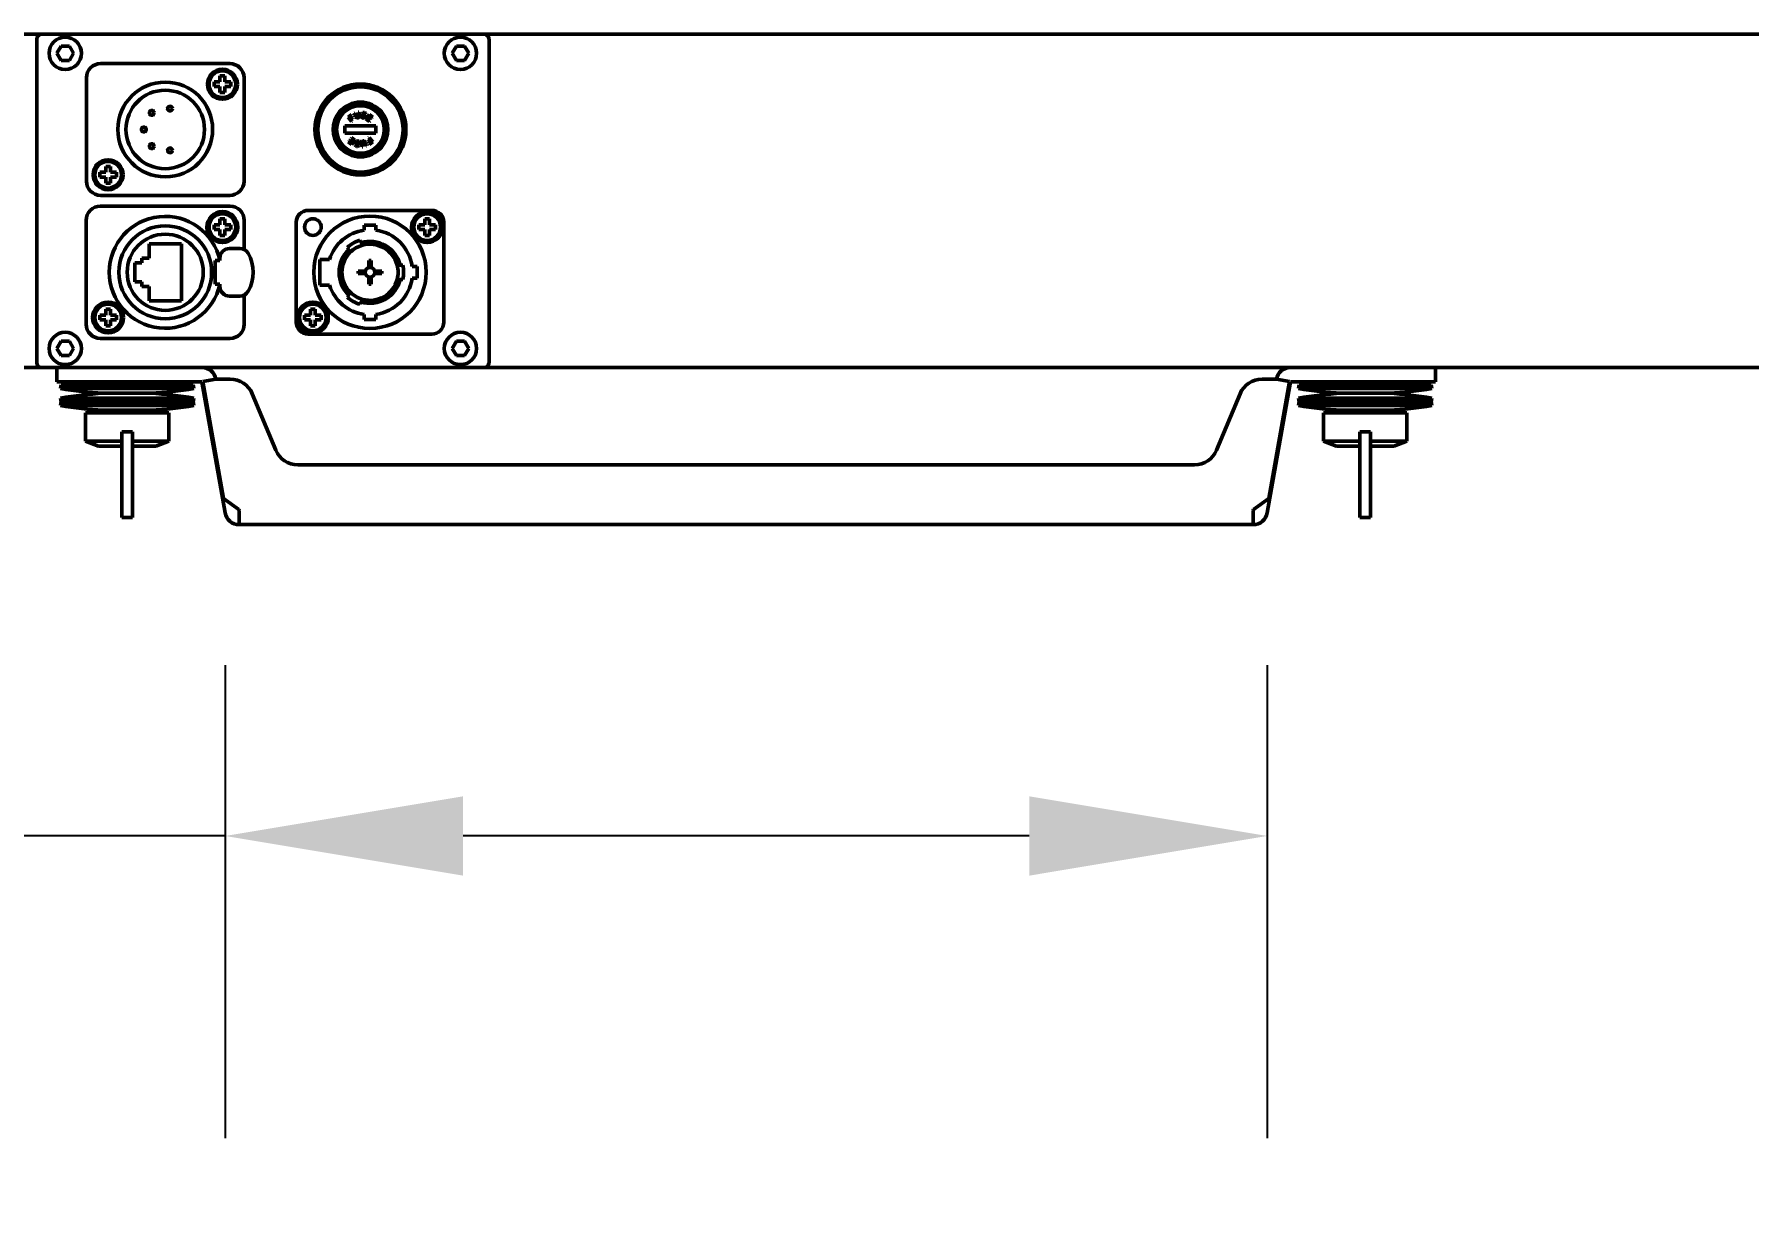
# Model space of a CAD drawing. Header units: millimetres. Extents: x 100 to 5488, y 100 to 4218.
# Drawn here: x 1689.5 to 2049.6, y 1241.4 to 1489.2 of the extents above; entities that cross this region are included whole.
import ezdxf

# ---------------------------------------------------------------- set-up
doc = ezdxf.new("R2010")
doc.units = ezdxf.units.MM
doc.header["$LTSCALE"] = 20
doc.layers.add('Dimension (ANSI)', color=7, linetype='Continuous', lineweight=25)
doc.layers.add('Visible (ANSI)', color=7, linetype='Continuous', lineweight=50)
doc.styles.add('My Text', font='tahoma.ttf')
doc.dimstyles.new('My Dimension - mm [in] (ANSI)', dxfattribs={"dimscale": 20, "dimtxt": 0.7, "dimasz": 2.5, "dimexe": 3.175, "dimexo": 1.6002, "dimgap": 0.8, "dimtad": 0, "dimtoh": 1, "dimrnd": 1e-08, "dimzin": 4, "dimdsep": 46, "dimtxsty": 'My Text', "dimcen": 0.09, "dimdle": 10, "dimclrd": 1, "dimclre": 1, "dimclrt": 1, "dimadec": 1, "dimazin": 1, "dimtfac": 4.354286, "dimtofl": 0, "dimtmove": 0, "dimatfit": 3, "dimfxl": 1, "dimtolj": 1, "dimtzin": 4, "dimlwd": -1, "dimlwe": -1, "dimarcsym": 0})

# ---------------------------------------------------------------- blocks, each defined once
blk = doc.blocks.new('*D10')
at = {"layer": 'Defpoints', "color": 0, "transparency": 16777216}
for p in [(1729.6, 1388.63), (1948.47, 1388.63), (1948.47, 1320.75)]:
    blk.add_point(p, dxfattribs=at)
at = {"layer": 'Dimension (ANSI)', "color": 1, "transparency": 16777216}
for p, q in [((1729.6, 1356.62), (1729.6, 1257.25)), ((1948.47, 1356.62), (1948.47, 1257.25)), ((1729.6, 1320.75), (1649.72, 1320.75)), ((1898.47, 1320.75), (1779.6, 1320.75))]:
    blk.add_line(p, q, dxfattribs=at)
for points in [[(1779.6, 1329.08), (1779.6, 1312.41), (1729.6, 1320.75)], [(1898.47, 1329.08), (1898.47, 1312.41), (1948.47, 1320.75)]]:
    blk.add_solid(points, dxfattribs=at)
at = {"layer": 'Dimension (ANSI)', "color": 1, "transparency": 16777216, "insert": (1541.74, 1329.9), "char_height": 14, "attachment_point": 2, "style": 'My Text'}
blk.add_mtext('\\A1;218.87 mm [8.617 in]', dxfattribs=at)

msp = doc.modelspace()

# ---------------------------------------------------------------- linework, layer by layer
at = {"layer": 'Visible (ANSI)'}
for p, q in [((1647.934, 1489.167), (1691.033, 1489.167)), ((1690.033, 1420.167), (1690.033, 1488.167)), ((1691.033, 1489.167), (1784.034, 1489.167)), ((1784.034, 1489.167), (2056.533, 1489.167)), ((1785.033, 1488.167), (1785.033, 1420.167)), ((1695.167, 1486.667), (1694.301, 1485.167)), ((1694.301, 1485.167), (1695.167, 1483.667)), ((1695.167, 1486.667), (1696.899, 1486.667)), ((1696.899, 1483.667), (1695.167, 1483.667)), ((1697.765, 1485.167), (1696.899, 1486.667)), ((1696.899, 1483.667), (1697.765, 1485.167)), ((1778.167, 1486.667), (1777.301, 1485.167)), ((1777.301, 1485.167), (1778.167, 1483.667)), ((1778.167, 1486.667), (1779.899, 1486.667)), ((1779.899, 1483.667), (1778.167, 1483.667)), ((1780.765, 1485.167), (1779.899, 1486.667)), ((1779.899, 1483.667), (1780.765, 1485.167)), ((1700.483, 1458.317), (1700.483, 1480.017)), ((1703.483, 1483.017), (1730.583, 1483.017)), ((1728.533, 1479.167), (1728.533, 1480.417)), ((1728.533, 1480.417), (1729.533, 1480.417)), ((1729.533, 1480.417), (1729.533, 1479.167)), ((1733.583, 1480.017), (1733.583, 1458.317)), ((1727.283, 1478.167), (1727.283, 1479.167)), ((1727.283, 1479.167), (1728.533, 1479.167)), ((1728.533, 1478.167), (1727.283, 1478.167)), ((1728.533, 1476.917), (1728.533, 1478.167)), ((1729.533, 1476.917), (1728.533, 1476.917)), ((1729.533, 1479.167), (1730.783, 1479.167)), ((1730.783, 1478.167), (1729.533, 1478.167)), ((1729.533, 1478.167), (1729.533, 1476.917)), ((1730.783, 1479.167), (1730.783, 1478.167)), ((1753.629, 1472.863), (1754.012, 1472.542)), ((1756.945, 1472.654), (1756.802, 1472.622)), ((1756.802, 1472.622), (1756.973, 1471.869)), ((1757.115, 1471.901), (1756.945, 1472.654)), ((1757.658, 1472.815), (1757.516, 1472.783)), ((1757.516, 1472.783), (1757.686, 1472.031)), ((1757.828, 1472.062), (1757.658, 1472.815)), ((1758.433, 1472.629), (1758.388, 1472.537)), ((1758.55, 1472.705), (1758.433, 1472.629)), ((1758.656, 1472.733), (1758.55, 1472.705)), ((1758.565, 1472.549), (1758.647, 1472.582)), ((1758.724, 1472.59), (1758.647, 1472.582)), ((1758.656, 1472.733), (1758.756, 1472.736)), ((1758.724, 1472.59), (1758.867, 1472.559)), ((1758.875, 1472.71), (1758.756, 1472.736)), ((1758.989, 1472.659), (1758.875, 1472.71)), ((1759.068, 1472.565), (1758.989, 1472.659)), ((1759.118, 1472.452), (1759.068, 1472.565)), ((1762.055, 1472.542), (1762.438, 1472.863)), ((1754.783, 1469.917), (1761.283, 1469.917)), ((1754.783, 1468.417), (1754.783, 1469.917)), ((1756.159, 1472.319), (1755.464, 1471.783)), ((1755.464, 1471.783), (1756.178, 1470.857)), ((1755.671, 1471.754), (1756.25, 1472.201)), ((1755.868, 1471.498), (1755.671, 1471.754)), ((1756.37, 1471.885), (1755.868, 1471.498)), ((1755.959, 1471.38), (1756.461, 1471.767)), ((1756.294, 1470.946), (1755.959, 1471.38)), ((1756.25, 1472.201), (1756.159, 1472.319)), ((1756.178, 1470.857), (1756.294, 1470.946)), ((1756.461, 1471.767), (1756.37, 1471.885)), ((1756.973, 1471.869), (1757.024, 1471.753)), ((1757.024, 1471.753), (1757.093, 1471.666)), ((1757.093, 1471.666), (1757.21, 1471.591)), ((1757.161, 1471.809), (1757.115, 1471.901)), ((1757.225, 1471.747), (1757.161, 1471.809)), ((1757.21, 1471.591), (1757.316, 1471.564)), ((1757.307, 1471.715), (1757.225, 1471.747)), ((1757.307, 1471.715), (1757.408, 1471.712)), ((1757.441, 1471.566), (1757.316, 1471.564)), ((1757.503, 1471.734), (1757.408, 1471.712)), ((1757.441, 1471.566), (1757.536, 1471.588)), ((1757.593, 1471.779), (1757.503, 1471.734)), ((1757.536, 1471.588), (1757.649, 1471.639)), ((1757.653, 1471.844), (1757.593, 1471.779)), ((1757.649, 1471.639), (1757.733, 1471.709)), ((1757.684, 1471.928), (1757.653, 1471.844)), ((1757.684, 1471.928), (1757.686, 1472.031)), ((1757.733, 1471.709), (1757.807, 1471.828)), ((1757.807, 1471.828), (1757.832, 1471.936)), ((1757.828, 1472.062), (1757.832, 1471.936)), ((1758.196, 1471.891), (1758.194, 1471.993)), ((1758.336, 1471.962), (1758.194, 1471.993)), ((1758.196, 1471.891), (1758.241, 1471.753)), ((1758.241, 1471.753), (1758.344, 1471.654)), ((1758.336, 1471.962), (1758.344, 1471.884)), ((1758.399, 1471.795), (1758.344, 1471.884)), ((1758.344, 1471.654), (1758.457, 1471.604)), ((1758.388, 1472.537), (1758.367, 1472.441)), ((1758.369, 1472.337), (1758.367, 1472.441)), ((1758.369, 1472.337), (1758.443, 1472.219)), ((1758.489, 1471.75), (1758.399, 1471.795)), ((1758.443, 1472.219), (1758.527, 1472.149)), ((1758.457, 1471.604), (1758.649, 1471.562)), ((1758.68, 1471.708), (1758.489, 1471.75)), ((1758.525, 1472.481), (1758.515, 1472.432)), ((1758.515, 1472.432), (1758.523, 1472.354)), ((1758.583, 1472.29), (1758.523, 1472.354)), ((1758.525, 1472.481), (1758.565, 1472.549)), ((1758.527, 1472.149), (1758.617, 1472.104)), ((1758.649, 1472.25), (1758.583, 1472.29)), ((1758.617, 1472.104), (1758.76, 1472.072)), ((1758.792, 1472.218), (1758.649, 1472.25)), ((1758.772, 1471.56), (1758.649, 1471.562)), ((1758.68, 1471.708), (1758.78, 1471.711)), ((1758.76, 1472.072), (1758.85, 1472.027)), ((1758.772, 1471.56), (1758.878, 1471.588)), ((1758.862, 1471.744), (1758.78, 1471.711)), ((1758.906, 1472.168), (1758.792, 1472.218)), ((1758.85, 1472.027), (1758.911, 1471.963)), ((1758.926, 1471.807), (1758.862, 1471.744)), ((1758.867, 1472.559), (1758.933, 1472.519)), ((1758.878, 1471.588), (1758.995, 1471.664)), ((1758.99, 1472.098), (1758.906, 1472.168)), ((1758.911, 1471.963), (1758.942, 1471.879)), ((1758.942, 1471.879), (1758.926, 1471.807)), ((1758.933, 1472.519), (1758.97, 1472.46)), ((1758.97, 1472.46), (1758.983, 1472.406)), ((1758.983, 1472.406), (1759.126, 1472.374)), ((1759.064, 1471.98), (1758.99, 1472.098)), ((1758.995, 1471.664), (1759.064, 1471.751)), ((1759.09, 1471.872), (1759.064, 1471.98)), ((1759.064, 1471.751), (1759.09, 1471.872)), ((1759.118, 1472.452), (1759.126, 1472.374)), ((1759.905, 1472.321), (1759.192, 1471.393)), ((1759.192, 1471.393), (1759.887, 1470.858)), ((1759.399, 1471.422), (1759.642, 1471.738)), ((1759.979, 1470.977), (1759.399, 1471.422)), ((1759.642, 1471.738), (1760.144, 1471.352)), ((1759.733, 1471.857), (1759.93, 1472.113)), ((1760.235, 1471.47), (1759.733, 1471.857)), ((1759.887, 1470.858), (1759.979, 1470.977)), ((1760.601, 1471.786), (1759.905, 1472.321)), ((1759.93, 1472.113), (1760.51, 1471.667)), ((1760.144, 1471.352), (1760.235, 1471.47)), ((1760.51, 1471.667), (1760.601, 1471.786)), ((1761.283, 1469.917), (1761.283, 1468.417)), ((1754.012, 1465.793), (1753.629, 1465.471)), ((1761.283, 1468.417), (1754.783, 1468.417)), ((1755.557, 1466.667), (1755.466, 1466.549)), ((1755.466, 1466.549), (1756.162, 1466.014)), ((1756.137, 1466.221), (1755.557, 1466.667)), ((1755.923, 1466.983), (1755.832, 1466.864)), ((1755.832, 1466.864), (1756.334, 1466.478)), ((1756.425, 1466.596), (1755.923, 1466.983)), ((1756.179, 1467.476), (1756.088, 1467.358)), ((1756.088, 1467.358), (1756.668, 1466.912)), ((1756.334, 1466.478), (1756.137, 1466.221)), ((1756.162, 1466.014), (1756.875, 1466.941)), ((1756.875, 1466.941), (1756.179, 1467.476)), ((1756.668, 1466.912), (1756.425, 1466.596)), ((1757.084, 1465.929), (1756.941, 1465.96)), ((1756.949, 1465.882), (1756.941, 1465.96)), ((1756.949, 1465.882), (1756.999, 1465.769)), ((1757.003, 1466.584), (1756.976, 1466.462)), ((1756.976, 1466.462), (1757.003, 1466.354)), ((1756.999, 1465.769), (1757.078, 1465.675)), ((1757.072, 1466.671), (1757.003, 1466.584)), ((1757.003, 1466.354), (1757.076, 1466.236)), ((1757.189, 1466.747), (1757.072, 1466.671)), ((1757.076, 1466.236), (1757.161, 1466.167)), ((1757.078, 1465.675), (1757.191, 1465.625)), ((1757.097, 1465.875), (1757.084, 1465.929)), ((1757.134, 1465.816), (1757.097, 1465.875)), ((1757.125, 1466.455), (1757.141, 1466.528)), ((1757.156, 1466.372), (1757.125, 1466.455)), ((1757.2, 1465.776), (1757.134, 1465.816)), ((1757.141, 1466.528), (1757.204, 1466.59)), ((1757.217, 1466.307), (1757.156, 1466.372)), ((1757.161, 1466.167), (1757.275, 1466.116)), ((1757.295, 1466.774), (1757.189, 1466.747)), ((1757.191, 1465.625), (1757.31, 1465.599)), ((1757.343, 1465.744), (1757.2, 1465.776)), ((1757.204, 1466.59), (1757.286, 1466.623)), ((1757.307, 1466.262), (1757.217, 1466.307)), ((1757.275, 1466.116), (1757.417, 1466.085)), ((1757.387, 1466.627), (1757.286, 1466.623)), ((1757.295, 1466.774), (1757.418, 1466.773)), ((1757.45, 1466.231), (1757.307, 1466.262)), ((1757.411, 1465.602), (1757.31, 1465.599)), ((1757.343, 1465.744), (1757.419, 1465.753)), ((1757.387, 1466.627), (1757.577, 1466.585)), ((1757.411, 1465.602), (1757.517, 1465.63)), ((1757.417, 1466.085), (1757.484, 1466.045)), ((1757.61, 1466.731), (1757.418, 1466.773)), ((1757.501, 1465.786), (1757.419, 1465.753)), ((1757.539, 1466.185), (1757.45, 1466.231)), ((1757.484, 1466.045), (1757.544, 1465.98)), ((1757.541, 1465.854), (1757.501, 1465.786)), ((1757.517, 1465.63), (1757.634, 1465.706)), ((1757.624, 1466.116), (1757.539, 1466.185)), ((1757.541, 1465.854), (1757.552, 1465.902)), ((1757.552, 1465.902), (1757.544, 1465.98)), ((1757.577, 1466.585), (1757.667, 1466.54)), ((1757.723, 1466.68), (1757.61, 1466.731)), ((1757.698, 1465.998), (1757.624, 1466.116)), ((1757.634, 1465.706), (1757.679, 1465.798)), ((1757.667, 1466.54), (1757.723, 1466.451)), ((1757.679, 1465.798), (1757.7, 1465.894)), ((1757.698, 1465.998), (1757.7, 1465.894)), ((1757.826, 1466.581), (1757.723, 1466.68)), ((1757.73, 1466.373), (1757.723, 1466.451)), ((1757.73, 1466.373), (1757.873, 1466.341)), ((1757.871, 1466.444), (1757.826, 1466.581)), ((1757.871, 1466.444), (1757.873, 1466.341)), ((1758.26, 1466.507), (1758.235, 1466.399)), ((1758.238, 1466.272), (1758.235, 1466.399)), ((1758.238, 1466.272), (1758.409, 1465.519)), ((1758.333, 1466.625), (1758.26, 1466.507)), ((1758.417, 1466.695), (1758.333, 1466.625)), ((1758.383, 1466.407), (1758.381, 1466.303)), ((1758.551, 1465.552), (1758.381, 1466.303)), ((1758.383, 1466.407), (1758.414, 1466.49)), ((1758.409, 1465.519), (1758.551, 1465.552)), ((1758.414, 1466.49), (1758.474, 1466.555)), ((1758.531, 1466.747), (1758.417, 1466.695)), ((1758.474, 1466.555), (1758.564, 1466.601)), ((1758.626, 1466.768), (1758.531, 1466.747)), ((1758.564, 1466.601), (1758.659, 1466.622)), ((1758.626, 1466.768), (1758.75, 1466.771)), ((1758.759, 1466.62), (1758.659, 1466.622)), ((1758.856, 1466.744), (1758.75, 1466.771)), ((1758.759, 1466.62), (1758.842, 1466.587)), ((1758.842, 1466.587), (1758.906, 1466.525)), ((1758.973, 1466.668), (1758.856, 1466.744)), ((1758.906, 1466.525), (1758.952, 1466.433)), ((1758.952, 1466.433), (1759.122, 1465.681)), ((1759.043, 1466.582), (1758.973, 1466.668)), ((1759.094, 1466.466), (1759.043, 1466.582)), ((1759.264, 1465.713), (1759.094, 1466.466)), ((1759.122, 1465.681), (1759.264, 1465.713)), ((1760.107, 1466.955), (1759.605, 1466.568)), ((1759.605, 1466.568), (1759.696, 1466.45)), ((1759.696, 1466.45), (1760.198, 1466.837)), ((1759.889, 1467.478), (1759.773, 1467.389)), ((1759.773, 1467.389), (1760.107, 1466.955)), ((1760.396, 1466.58), (1759.817, 1466.134)), ((1759.817, 1466.134), (1759.908, 1466.016)), ((1760.603, 1466.551), (1759.889, 1467.478)), ((1759.908, 1466.016), (1760.603, 1466.551)), ((1760.198, 1466.837), (1760.396, 1466.58)), ((1762.438, 1465.471), (1762.055, 1465.793)), ((1703.283, 1459.167), (1703.283, 1460.167)), ((1703.283, 1460.167), (1704.533, 1460.167)), ((1704.533, 1459.167), (1703.283, 1459.167)), ((1704.533, 1460.167), (1704.533, 1461.417)), ((1704.533, 1461.417), (1705.533, 1461.417)), ((1704.533, 1457.917), (1704.533, 1459.167)), ((1705.533, 1461.417), (1705.533, 1460.167)), ((1705.533, 1460.167), (1706.783, 1460.167)), ((1706.783, 1459.167), (1705.533, 1459.167)), ((1705.533, 1459.167), (1705.533, 1457.917)), ((1706.783, 1460.167), (1706.783, 1459.167)), ((1730.583, 1455.317), (1703.483, 1455.317)), ((1705.533, 1457.917), (1704.533, 1457.917)), ((1703.433, 1453.067), (1730.633, 1453.067)), ((1773.033, 1452.167), (1747.033, 1452.167)), ((1700.433, 1428.267), (1700.433, 1450.067)), ((1727.283, 1448.167), (1727.283, 1449.167)), ((1727.283, 1449.167), (1728.533, 1449.167)), ((1728.533, 1448.167), (1727.283, 1448.167)), ((1728.533, 1449.167), (1728.533, 1450.417)), ((1728.533, 1450.417), (1729.533, 1450.417)), ((1728.533, 1446.917), (1728.533, 1448.167)), ((1729.533, 1450.417), (1729.533, 1449.167)), ((1729.533, 1449.167), (1730.783, 1449.167)), ((1730.783, 1448.167), (1729.533, 1448.167)), ((1729.533, 1448.167), (1729.533, 1446.917)), ((1730.783, 1449.167), (1730.783, 1448.167)), ((1733.633, 1450.067), (1733.633, 1443.944)), ((1744.533, 1449.667), (1744.533, 1428.667)), ((1758.783, 1448.009), (1758.783, 1449.052)), ((1758.783, 1449.052), (1761.283, 1449.052)), ((1761.283, 1449.052), (1761.283, 1448.009)), ((1770.283, 1448.167), (1770.283, 1449.167)), ((1770.283, 1449.167), (1771.533, 1449.167)), ((1771.533, 1448.167), (1770.283, 1448.167)), ((1771.533, 1449.167), (1771.533, 1450.417)), ((1771.533, 1450.417), (1772.533, 1450.417)), ((1771.533, 1446.917), (1771.533, 1448.167)), ((1772.533, 1450.417), (1772.533, 1449.167)), ((1772.533, 1449.167), (1773.783, 1449.167)), ((1773.783, 1448.167), (1772.533, 1448.167)), ((1772.533, 1448.167), (1772.533, 1446.917)), ((1773.783, 1449.167), (1773.783, 1448.167)), ((1775.533, 1428.667), (1775.533, 1449.667)), ((1713.633, 1445.167), (1720.433, 1445.167)), ((1713.633, 1442.167), (1713.633, 1445.167)), ((1720.433, 1445.167), (1720.433, 1433.167)), ((1729.533, 1446.917), (1728.533, 1446.917)), ((1730.514, 1444.167), (1732.716, 1444.167)), ((1755.881, 1443.359), (1755.281, 1444.398)), ((1757.879, 1445.898), (1758.479, 1444.859)), ((1772.533, 1446.917), (1771.533, 1446.917)), ((1710.633, 1437.167), (1710.633, 1441.167)), ((1710.633, 1441.167), (1712.133, 1441.167)), ((1712.133, 1441.167), (1712.133, 1442.167)), ((1712.133, 1442.167), (1713.633, 1442.167)), ((1727.514, 1441.667), (1728.514, 1441.667)), ((1727.514, 1436.667), (1727.514, 1441.667)), ((1728.514, 1441.667), (1728.514, 1442.167)), ((1749.533, 1436.467), (1749.533, 1441.867)), ((1749.533, 1441.867), (1751.521, 1441.867)), ((1759.783, 1441.667), (1760.283, 1441.667)), ((1759.783, 1441.667), (1759.783, 1440.667)), ((1759.783, 1440.667), (1760.283, 1440.667)), ((1759.783, 1440.136), (1759.783, 1440.667)), ((1760.283, 1440.667), (1760.283, 1441.667)), ((1760.283, 1440.667), (1760.283, 1440.136)), ((1765.74, 1440.667), (1766.94, 1440.667)), ((1768.875, 1440.417), (1769.918, 1440.417)), ((1769.918, 1440.417), (1769.918, 1437.917)), ((1712.133, 1437.167), (1710.633, 1437.167)), ((1712.133, 1436.167), (1712.133, 1437.167)), ((1728.514, 1436.667), (1727.514, 1436.667)), ((1728.514, 1436.167), (1728.514, 1436.667)), ((1757.533, 1438.917), (1757.533, 1439.417)), ((1758.533, 1439.417), (1757.533, 1439.417)), ((1757.533, 1438.917), (1758.533, 1438.917)), ((1758.533, 1438.917), (1758.533, 1439.417)), ((1758.533, 1439.417), (1759.065, 1439.417)), ((1759.065, 1438.917), (1758.533, 1438.917)), ((1759.783, 1437.667), (1759.783, 1438.199)), ((1760.283, 1437.667), (1759.783, 1437.667)), ((1759.783, 1437.667), (1759.783, 1436.667)), ((1760.283, 1436.667), (1759.783, 1436.667)), ((1760.283, 1438.199), (1760.283, 1437.667)), ((1760.283, 1436.667), (1760.283, 1437.667)), ((1761.002, 1439.417), (1761.533, 1439.417)), ((1761.533, 1438.917), (1761.002, 1438.917)), ((1762.533, 1439.417), (1761.533, 1439.417)), ((1761.533, 1439.417), (1761.533, 1438.917)), ((1761.533, 1438.917), (1762.533, 1438.917)), ((1762.533, 1439.417), (1762.533, 1438.917)), ((1766.94, 1437.667), (1765.74, 1437.667)), ((1769.918, 1437.917), (1768.875, 1437.917)), ((1713.633, 1436.167), (1712.133, 1436.167)), ((1713.633, 1433.167), (1713.633, 1436.167)), ((1720.433, 1433.167), (1713.633, 1433.167)), ((1732.716, 1434.167), (1730.514, 1434.167)), ((1733.633, 1434.39), (1733.633, 1428.267)), ((1751.521, 1436.467), (1749.533, 1436.467)), ((1755.281, 1433.936), (1755.881, 1434.976)), ((1758.479, 1433.476), (1757.879, 1432.436)), ((1703.283, 1429.167), (1703.283, 1430.167)), ((1703.283, 1430.167), (1704.533, 1430.167)), ((1704.533, 1430.167), (1704.533, 1431.417)), ((1704.533, 1431.417), (1705.533, 1431.417)), ((1705.533, 1431.417), (1705.533, 1430.167)), ((1705.533, 1430.167), (1706.783, 1430.167)), ((1706.783, 1430.167), (1706.783, 1429.167)), ((1746.283, 1429.167), (1746.283, 1430.167)), ((1746.283, 1430.167), (1747.533, 1430.167)), ((1747.533, 1430.167), (1747.533, 1431.417)), ((1747.533, 1431.417), (1748.533, 1431.417)), ((1748.533, 1431.417), (1748.533, 1430.167)), ((1748.533, 1430.167), (1749.783, 1430.167)), ((1749.783, 1430.167), (1749.783, 1429.167)), ((1758.783, 1429.282), (1758.783, 1430.325)), ((1761.283, 1430.325), (1761.283, 1429.282)), ((1704.533, 1429.167), (1703.283, 1429.167)), ((1704.533, 1427.917), (1704.533, 1429.167)), ((1705.533, 1427.917), (1704.533, 1427.917)), ((1706.783, 1429.167), (1705.533, 1429.167)), ((1705.533, 1429.167), (1705.533, 1427.917)), ((1747.533, 1429.167), (1746.283, 1429.167)), ((1747.033, 1426.167), (1773.033, 1426.167)), ((1747.533, 1427.917), (1747.533, 1429.167)), ((1748.533, 1427.917), (1747.533, 1427.917)), ((1749.783, 1429.167), (1748.533, 1429.167)), ((1748.533, 1429.167), (1748.533, 1427.917)), ((1761.283, 1429.282), (1758.783, 1429.282)), ((1695.167, 1424.667), (1694.301, 1423.167)), ((1694.301, 1423.167), (1695.167, 1421.667)), ((1695.167, 1424.667), (1696.899, 1424.667)), ((1697.765, 1423.167), (1696.899, 1424.667)), ((1696.899, 1421.667), (1697.765, 1423.167)), ((1730.633, 1425.267), (1703.433, 1425.267)), ((1778.167, 1424.667), (1777.301, 1423.167)), ((1777.301, 1423.167), (1778.167, 1421.667)), ((1778.167, 1424.667), (1779.899, 1424.667)), ((1780.765, 1423.167), (1779.899, 1424.667)), ((1779.899, 1421.667), (1780.765, 1423.167)), ((1691.033, 1419.167), (1616.811, 1419.167)), ((1784.034, 1419.167), (1691.033, 1419.167)), ((1694.257, 1416.167), (1694.257, 1419.167)), ((1696.899, 1421.667), (1695.167, 1421.667)), ((1779.899, 1421.667), (1778.167, 1421.667)), ((2056.533, 1419.167), (1784.034, 1419.167)), ((1983.809, 1419.167), (1983.809, 1416.167)), ((1699.257, 1416.167), (1694.257, 1416.167)), ((1695.163, 1415.535), (1695.033, 1414.746)), ((1695.163, 1415.535), (1722.903, 1415.535)), ((1724.74, 1416.167), (1699.257, 1416.167)), ((1704.433, 1415.535), (1704.433, 1416.167)), ((1713.633, 1415.535), (1713.633, 1416.167)), ((1722.903, 1415.535), (1723.033, 1414.746)), ((1724.74, 1416.167), (1729.596, 1388.627)), ((1724.931, 1416.236), (1727.689, 1416.722)), ((1729.272, 1391.616), (1724.931, 1416.236)), ((1730.7, 1416.722), (1727.689, 1416.722)), ((1950.378, 1416.722), (1947.367, 1416.722)), ((1948.471, 1388.627), (1953.327, 1416.167)), ((1953.136, 1416.236), (1948.794, 1391.616)), ((1950.378, 1416.722), (1953.136, 1416.236)), ((1978.809, 1416.167), (1953.327, 1416.167)), ((1955.163, 1415.535), (1955.033, 1414.746)), ((1955.163, 1415.535), (1982.903, 1415.535)), ((1964.433, 1415.535), (1964.433, 1416.167)), ((1973.633, 1415.535), (1973.633, 1416.167)), ((1983.809, 1416.167), (1978.809, 1416.167)), ((1982.903, 1415.535), (1983.033, 1414.746)), ((1695.033, 1414.746), (1723.033, 1414.746)), ((1723.033, 1412.746), (1695.033, 1412.746)), ((1695.163, 1411.957), (1695.033, 1412.746)), ((1695.163, 1411.957), (1695.033, 1411.167)), ((1695.163, 1411.957), (1722.903, 1411.957)), ((1695.163, 1411.957), (1722.903, 1411.957)), ((1704.033, 1413.746), (1714.033, 1413.746)), ((1714.033, 1413.746), (1704.033, 1413.746)), ((1722.903, 1411.957), (1723.033, 1412.746)), ((1722.903, 1411.957), (1723.033, 1411.167)), ((1735.315, 1413.645), (1740.251, 1401.799)), ((1937.815, 1401.799), (1942.751, 1413.645)), ((1955.033, 1414.746), (1983.033, 1414.746)), ((1983.033, 1412.746), (1955.033, 1412.746)), ((1955.163, 1411.957), (1955.033, 1412.746)), ((1955.163, 1411.957), (1955.033, 1411.167)), ((1955.163, 1411.957), (1982.903, 1411.957)), ((1955.163, 1411.957), (1982.903, 1411.957)), ((1964.033, 1413.746), (1974.033, 1413.746)), ((1974.033, 1413.746), (1964.033, 1413.746)), ((1982.903, 1411.957), (1983.033, 1412.746)), ((1982.903, 1411.957), (1983.033, 1411.167)), ((1695.033, 1411.167), (1723.033, 1411.167)), ((1700.283, 1409.667), (1717.783, 1409.667)), ((1700.283, 1403.667), (1700.283, 1409.667)), ((1714.033, 1410.167), (1704.033, 1410.167)), ((1704.433, 1409.667), (1704.433, 1410.167)), ((1713.633, 1409.667), (1713.633, 1410.167)), ((1717.783, 1403.667), (1717.783, 1409.667)), ((1955.033, 1411.167), (1983.033, 1411.167)), ((1960.283, 1409.667), (1977.783, 1409.667)), ((1960.283, 1403.667), (1960.283, 1409.667)), ((1974.033, 1410.167), (1964.033, 1410.167)), ((1964.433, 1409.667), (1964.433, 1410.167)), ((1973.633, 1409.667), (1973.633, 1410.167)), ((1977.783, 1403.667), (1977.783, 1409.667)), ((1707.933, 1405.667), (1707.933, 1387.667)), ((1710.133, 1405.667), (1707.933, 1405.667)), ((1710.133, 1405.667), (1710.133, 1387.667)), ((1967.933, 1405.667), (1967.933, 1387.667)), ((1970.133, 1405.667), (1967.933, 1405.667)), ((1970.133, 1405.667), (1970.133, 1387.667)), ((1700.283, 1403.667), (1707.933, 1403.667)), ((1703.033, 1402.667), (1700.283, 1403.667)), ((1703.033, 1402.667), (1707.933, 1402.667)), ((1717.783, 1403.667), (1710.133, 1403.667)), ((1710.133, 1402.667), (1715.033, 1402.667)), ((1715.033, 1402.667), (1717.783, 1403.667)), ((1960.283, 1403.667), (1967.933, 1403.667)), ((1963.033, 1402.667), (1960.283, 1403.667)), ((1963.033, 1402.667), (1967.933, 1402.667)), ((1977.783, 1403.667), (1970.133, 1403.667)), ((1970.133, 1402.667), (1975.033, 1402.667)), ((1975.033, 1402.667), (1977.783, 1403.667)), ((1933.2, 1398.722), (1744.867, 1398.722)), ((1732.516, 1389.345), (1729.272, 1391.616)), ((1948.794, 1391.616), (1945.551, 1389.345)), ((1710.133, 1387.667), (1707.933, 1387.667)), ((1732.516, 1389.345), (1732.551, 1389.148)), ((1732.551, 1386.148), (1732.551, 1389.148)), ((1945.516, 1389.148), (1945.551, 1389.345)), ((1945.516, 1389.148), (1945.516, 1386.148)), ((1970.133, 1387.667), (1967.933, 1387.667)), ((1945.516, 1386.148), (1732.551, 1386.148))]:
    msp.add_line(p, q, dxfattribs=at)
for centre, radius in [((1696.033, 1485.167), 3.4), ((1779.033, 1485.167), 3.4), ((1729.033, 1478.667), 3.15), ((1729.033, 1478.667), 2.8), ((1717.033, 1469.167), 9.95), ((1717.033, 1469.167), 8.25), ((1758.033, 1469.167), 9.552), ((1758.033, 1469.167), 8.95), ((1714.205, 1472.667), 0.5), ((1718.033, 1473.555), 0.5), ((1758.033, 1469.167), 5), ((1712.533, 1469.167), 0.5), ((1714.205, 1465.667), 0.5), ((1705.033, 1459.667), 3.15), ((1705.033, 1459.667), 2.8), ((1718.033, 1464.78), 0.5), ((1729.033, 1448.667), 3.25), ((1729.033, 1448.667), 2.8), ((1760.033, 1439.167), 11.8), ((1772.033, 1448.667), 3.25), ((1772.033, 1448.667), 2.8), ((1717.033, 1439.167), 9.75), ((1748.033, 1448.667), 1.75), ((1717.033, 1439.167), 8), ((1760.033, 1439.167), 1), ((1705.033, 1429.667), 3.25), ((1705.033, 1429.667), 2.8), ((1748.033, 1429.667), 3.25), ((1748.033, 1429.667), 2.8), ((1696.033, 1423.167), 3.4), ((1779.033, 1423.167), 3.4)]:
    msp.add_circle(centre, radius, dxfattribs=at)
for centre, radius, start, end in [((1703.483, 1480.017), 3, 90, 180), ((1730.583, 1480.017), 3, 0, 90), ((1758.033, 1469.167), 5.75, 140, 220), ((1758.033, 1469.167), 5.75, 40, 140), ((1758.033, 1469.167), 5.25, 40, 140), ((1758.033, 1469.167), 5.75, 320, 40), ((1758.033, 1469.167), 5.25, 140, 220), ((1758.033, 1469.167), 5.25, 320, 40), ((1758.033, 1469.167), 5.75, 220, 320), ((1758.033, 1469.167), 5.25, 220, 320), ((1703.483, 1458.317), 3, 180, 270), ((1730.583, 1458.317), 3, 270, 0), ((1703.433, 1450.067), 3, 90, 180), ((1730.633, 1450.067), 3, 0, 90), ((1747.033, 1449.667), 2.5, 90, 180), ((1773.033, 1449.667), 2.5, 0, 90), ((1717.033, 1439.167), 11.75, 12.28449, 347.71551), ((1760.033, 1439.167), 8.93, 98.04655, 162.4011), ((1760.033, 1439.167), 8.93, 8.04655, 81.95345), ((1730.514, 1442.167), 2, 90, 180), ((1732.716, 1442.167), 2, 30, 90), ((1760.033, 1439.167), 6.5, 133.34236, 226.65764), ((1760.033, 1439.167), 7.067, 107.7458, 132.2542), ((1760.033, 1439.167), 5.9, 105.2716, 134.7284), ((1760.033, 1439.167), 6.5, 13.34236, 106.65764), ((1760.033, 1439.167), 5.9, 14.7284, 105.2716), ((1727.519, 1439.167), 8, 330, 30), ((1760.033, 1439.167), 5.9, 134.7284, 225.2716), ((1760.033, 1439.167), 5.9, 345.2716, 14.7284), ((1760.033, 1439.167), 7.067, 347.7458, 12.2542), ((1760.033, 1439.167), 6.5, 253.34236, 346.65764), ((1760.033, 1439.167), 5.9, 254.7284, 345.2716), ((1760.033, 1439.167), 8.93, 278.04655, 351.95345), ((1730.514, 1436.167), 2, 180, 270), ((1732.716, 1436.167), 2, 270, 330), ((1760.033, 1439.167), 8.93, 197.5989, 261.95345), ((1760.033, 1439.167), 7.067, 227.7458, 252.2542), ((1760.033, 1439.167), 5.9, 225.2716, 254.7284), ((1703.433, 1428.267), 3, 180, 270), ((1730.633, 1428.267), 3, 270, 0), ((1747.033, 1428.667), 2.5, 180, 270), ((1773.033, 1428.667), 2.5, 270, 0), ((1724.74, 1416.167), 3, 10.66078, 90), ((1953.327, 1416.167), 3, 90, 169.33922), ((1730.7, 1411.722), 5, 22.61986, 90), ((1947.367, 1411.722), 5, 90, 157.38014), ((1709.033, 1499.746), 86.145, 260.64702, 266.6726), ((1709.033, 1327.746), 86.145, 93.3274, 99.35298), ((1709.033, 1499.746), 86.145, 273.3274, 279.35298), ((1709.033, 1327.746), 86.145, 80.64702, 86.6726), ((1969.033, 1499.746), 86.145, 260.64702, 266.6726), ((1969.033, 1327.746), 86.145, 93.3274, 99.35298), ((1969.033, 1499.746), 86.145, 273.3274, 279.35298), ((1969.033, 1327.746), 86.145, 80.64702, 86.6726), ((1709.033, 1496.167), 86.145, 260.64702, 266.6726), ((1709.033, 1496.167), 86.145, 273.3274, 279.35298), ((1969.033, 1496.167), 86.145, 260.64702, 266.6726), ((1969.033, 1496.167), 86.145, 273.3274, 279.35298), ((1744.867, 1403.722), 5, 202.61986, 270), ((1933.2, 1403.722), 5, 270, 337.38014), ((1732.551, 1389.148), 3, 190, 270), ((1945.516, 1389.148), 3, 270, 350)]:
    msp.add_arc(centre, radius, start, end, dxfattribs=at)
for centre, major_axis, start_param, end_param in [((1691.034, 1488.167), (-0.707, 0.707), 5.4979351, 7.0684355), ((1784.033, 1488.167), (0.707, 0.707), 5.497936, 7.0684347), ((1691.034, 1420.167), (-0.707, -0.707), 5.4979351, 7.0684355), ((1784.033, 1420.167), (0.707, -0.707), 5.497936, 7.0684347)]:
    msp.add_ellipse(centre, major_axis=major_axis, ratio=0.9996955, start_param=start_param, end_param=end_param, dxfattribs=at)

# ---------------------------------------------------------------- dimensions: what is measured, and where the dimension line sits
at = {"layer": 'Dimension (ANSI)', "color": 1, "true_color": 0xff0000}
dim = msp.add_linear_dim(base=(1948.4705, 1320.7467), p1=(1729.5963, 1388.6267), p2=(1948.4705, 1388.6267), angle=180, text='<> mm [8.617 in]', dimstyle='My Dimension - mm [in] (ANSI)', override={"dimgap": 0.8, "dimtoh": 0, "dimdec": 2, "dimpost": '', "dimtol": 0, "dimlim": 0, "dimtp": 0, "dimtm": 0, "dimtdec": 2, "dimatfit": 2}, dxfattribs=at)
dim.commit()
dim.dimension.update_dxf_attribs({"geometry": '*D10', "text_midpoint": (1541.7438, 1320.7467), "dimtype": 160})

doc.saveas('drawing.dxf')
